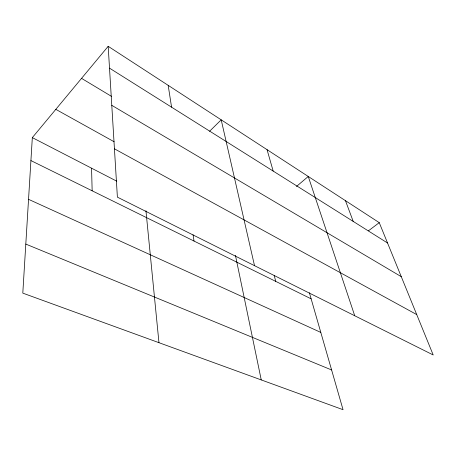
<?xml version="1.0" encoding="UTF-8"?>
<svg xmlns="http://www.w3.org/2000/svg" width="456" height="456" viewBox="0 0 456 456"><rect width="100%" height="100%" fill="white"/><g stroke="black" fill="none" stroke-linecap="round" stroke-linejoin="round"><path stroke-width="0.68" d="M108.18 46.312L117.391 197.14L433.2 354.967L379.249 222.653L108.18 46.312L32.325 137.621L22.8 293.128L343.043 409.687L309.379 292.735M209.578 131.277L221.194 119.831L254.522 265.677M296.446 186.498L308.25 176.472L354.734 315.757M368.465 230.793L379.249 222.653M25.804 244.085L331.609 369.964M28.546 199.329L320.802 332.413M30.917 160.586L311.14 298.845M32.325 137.621L116.742 181.18M114.439 148.816L416.733 314.589M55.809 109.349L114.131 141.753M111.783 105.33L401.274 276.678M81.55 78.364L111.463 96.347M109.514 68.149L387.543 243.002M345.466 200.68L353.218 221.416M267.051 149.665L273.178 171.08M274.198 275.316L275.715 281.369M235.433 255.32L261.248 379.916M193.048 234.754L194.039 241.07M168.184 85.346L171.564 107.177M145.948 210.74L158.962 342.684M91.559 168.19L92.158 190.807"/></g></svg>
